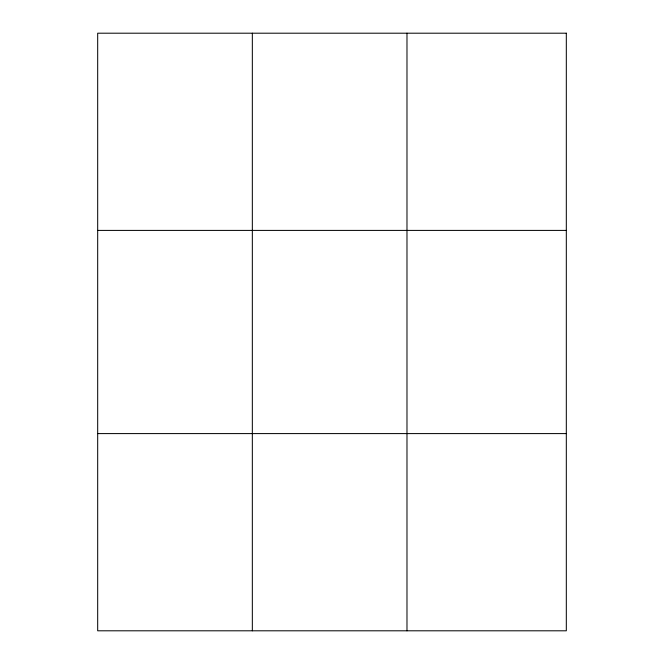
<?xml version="1.0" encoding="UTF-8"?>
<svg xmlns="http://www.w3.org/2000/svg" width="664" height="664" viewBox="0 0 664 664"><rect width="100%" height="100%" fill="white"/><g stroke="black" fill="none" stroke-linecap="round" stroke-linejoin="round"><path stroke-width="1" d="M252.337 33.2L252.337 630.8M406.982 33.2L406.982 630.8M97.683 230.408L566.317 230.408M97.683 433.592L566.317 433.592M566.317 33.2L566.317 630.8L97.683 630.8L97.683 33.2L566.317 33.2"/></g></svg>
